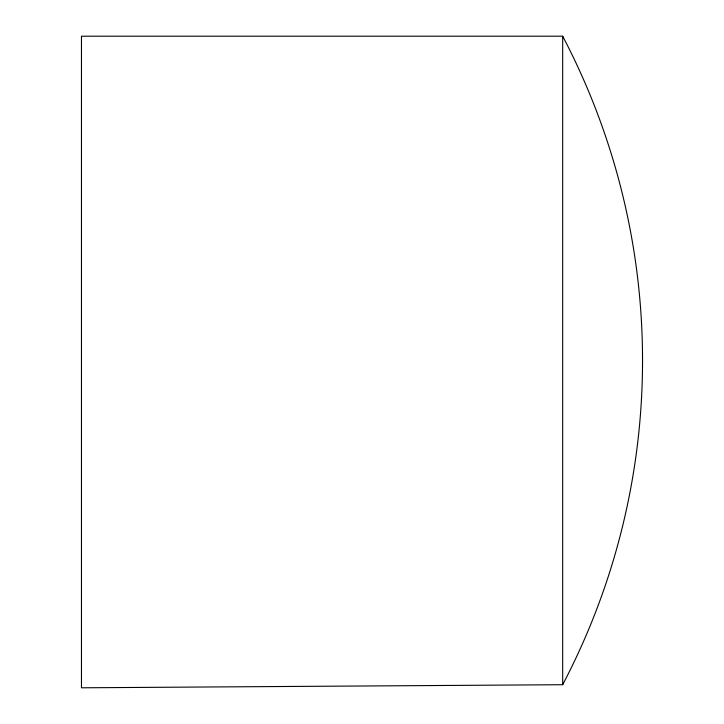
<?xml version="1.0" encoding="UTF-8"?>
<svg xmlns="http://www.w3.org/2000/svg" width="724" height="724" viewBox="0 0 724 724"><rect width="100%" height="100%" fill="white"/><g stroke="black" fill="none" stroke-linecap="round" stroke-linejoin="round"><path stroke-width="1.09" d="M562.684 684.714L81.468 687.8L81.468 36.2L562.684 36.2A698.298 698.298 0 0 1 562.684 684.714L562.684 36.2"/></g></svg>
